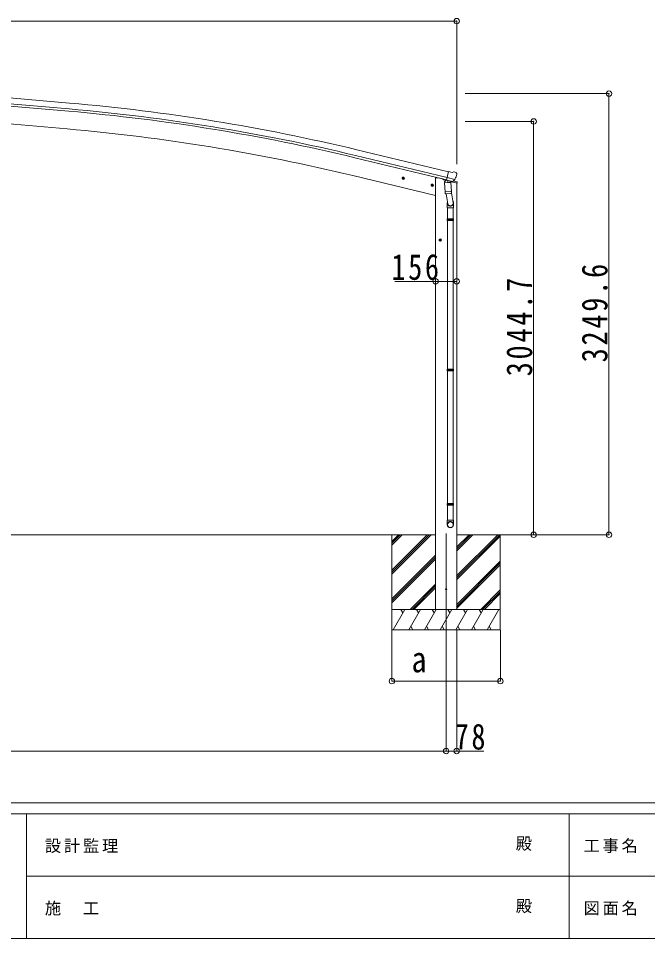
# Model space of a CAD drawing. Units: millimetres at full size, sheet at 1:40. Extents: x -11181 to 11305, y -7804 to 7716.
# Drawn here: x -4596 to 42, y -7804 to -1025 of the extents above; entities that cross this region are included whole.
import ezdxf
from ezdxf.enums import TextEntityAlignment as Align

# ---------------------------------------------------------------- set-up
doc = ezdxf.new("R2010")
doc.units = ezdxf.units.MM
doc.header["$LTSCALE"] = 40
doc.header["$PDMODE"] = 32
doc.header["$PDSIZE"] = 40
for name, color, linetype, lineweight in [('0-0_0', 7, 'Continuous', 9), ('0-1_本体', 4, 'Continuous', 9), ('0-2_部品', 7, 'Continuous', 9), ('0-8_PARTS2', 2, 'Continuous', 9), ('0-A_寸法', 6, 'Continuous', 9), ('F-0_240', 7, 'Continuous', 9)]:
    doc.layers.add(name, color=color, linetype=linetype, lineweight=lineweight)
doc.styles.add('ＭＳ ゴシック', font='')
doc.styles.get('ＭＳ ゴシック').set_extended_font_data('MS Gothic')

msp = doc.modelspace()

# ---------------------------------------------------------------- linework, layer by layer
at = {"layer": '0-0_0'}
for p, q in [((-8391.46, -4828.76), (-1522.49, -4828.76)), ((-1844.04, -4828.76), (-1844.04, -5528.76)), ((-1844.04, -5089.49), (-1583.31, -4828.76)), ((-1844.04, -5103.63), (-1569.17, -4828.76)), ((-1844.04, -5117.77), (-1555.03, -4828.76)), ((-1844.04, -4905.64), (-1767.16, -4828.76)), ((-1844.04, -4891.5), (-1781.3, -4828.76)), ((-1844.04, -4877.36), (-1795.46, -4828.78)), ((-1795.45, -4828.77), (-1795.44, -4828.76)), ((-1366.29, -4948.39), (-1246.66, -4828.76)), ((-1366.29, -4934.25), (-1260.8, -4828.76)), ((-1366.29, -4920.11), (-1274.94, -4828.76)), ((-1366.29, -5132.24), (-1062.82, -4828.77)), ((-1366.29, -5146.38), (-1048.68, -4828.77)), ((-1366.29, -5160.52), (-1044.04, -4838.28)), ((-1365.79, -4828.76), (-930.61, -4828.76)), ((-1044.04, -4828.76), (-1044.04, -5528.76)), ((-1844.04, -5301.62), (-1521.79, -4979.37)), ((-1844.04, -5315.76), (-1521.79, -4993.52)), ((-1844.04, -5329.91), (-1521.79, -5007.66)), ((-1366.29, -5344.37), (-1044.04, -5022.12)), ((-1366.29, -5358.51), (-1044.04, -5036.27)), ((-1366.29, -5372.66), (-1044.04, -5050.41)), ((-1709.05, -5378.76), (-1521.79, -5191.51)), ((-1694.91, -5378.76), (-1521.79, -5205.65)), ((-1680.76, -5378.76), (-1521.79, -5219.79)), ((-1188.55, -5378.76), (-1044.04, -5234.26)), ((-1174.41, -5378.76), (-1044.04, -5248.4)), ((-1160.26, -5378.76), (-1044.04, -5262.54)), ((-1044.04, -5378.76), (-1844.04, -5378.76)), ((-1833.75, -5528.76), (-1747.15, -5378.76)), ((-1762.15, -5404.74), (-1777.15, -5378.76)), ((-1718.28, -5528.76), (-1631.68, -5378.76)), ((-1646.68, -5404.75), (-1661.68, -5378.76)), ((-1602.81, -5528.76), (-1516.21, -5378.76)), ((-1531.21, -5404.75), (-1546.21, -5378.76)), ((-1487.34, -5528.76), (-1400.74, -5378.76)), ((-1415.74, -5404.74), (-1430.74, -5378.76)), ((-1371.87, -5528.76), (-1285.27, -5378.76)), ((-1300.27, -5404.74), (-1315.27, -5378.76)), ((-1256.4, -5528.76), (-1169.8, -5378.76)), ((-1199.8, -5378.76), (-1184.8, -5404.74)), ((-1140.93, -5528.76), (-1054.33, -5378.76)), ((-1844.04, -5528.76), (-1044.04, -5528.76)), ((-1703.28, -5502.78), (-1688.28, -5528.76)), ((-1587.81, -5502.78), (-1572.81, -5528.76)), ((-1472.34, -5502.78), (-1457.34, -5528.76)), ((-1356.87, -5502.78), (-1341.87, -5528.76)), ((-1241.4, -5502.78), (-1226.4, -5528.76)), ((-1125.93, -5502.78), (-1110.93, -5528.76))]:
    msp.add_line(p, q, dxfattribs=at)
at = {"layer": '0-1_本体'}
for p, q in [((-4909.82, -1588.38), (-4218.41, -1648.62)), ((-4915.05, -1648.15), (-4223.61, -1708.39)), ((-4913.59, -1631.39), (-4222.15, -1691.62)), ((-4237, -1839.32), (-4886.62, -1782.48)), ((-1425.81, -2154.54), (-2101.5, -1992.58)), ((-1439.82, -2212.88), (-2115.48, -2050.93)), ((-1435.89, -2196.51), (-2111.56, -2034.56)), ((-1521.29, -2328.76), (-2132.1, -2182.12)), ((-1521.62, -2198.76), (-1521.62, -5378.76)), ((-1365.62, -2237.73), (-1365.62, -5378.76))]:
    msp.add_line(p, q, dxfattribs=at)
msp.add_lwpolyline([(-1521.62, -2198.76), (-1501.62, -2198.76), (-1467.78, -2206.89)], dxfattribs=at)
for centre, radius, start, end in [((-5474.25, -16063.84), 14426.65, 76.52099, 85.02099), ((-5474.25, -16063.84), 14469.82, 76.52099, 85.02099), ((-5474.25, -16063.84), 14409.82, 76.52099, 85.02099), ((-5491.67, -16176.94), 14392.42, 76.50111, 84.99887)]:
    msp.add_arc(centre, radius, start, end, dxfattribs=at)
at = {"layer": '0-2_部品'}
for p, q in [((-1399.41, -2158.82), (-1425.34, -2152.59)), ((-1399.41, -2158.82), (-1386.15, -2156.12)), ((-1371.67, -2159.31), (-1384.85, -2156.14)), ((-1368.57, -2161.56), (-1364.72, -2167.85)), ((-1750.09, -2204.83), (-1769.54, -2200.16)), ((-1767.11, -2200.74), (-1761.95, -2195.29)), ((-1764.98, -2207.94), (-1767.11, -2200.74)), ((-1762.15, -2212.21), (-1757.48, -2192.77)), ((-1761.95, -2195.29), (-1754.65, -2197.05)), ((-1754.65, -2197.05), (-1752.52, -2204.24)), ((-1467.78, -2206.11), (-1467.78, -2209.42)), ((-1445.06, -2218.82), (-1463.95, -2214.29)), ((-1455.48, -2236), (-1409.8, -2232.8)), ((-1450.81, -2302.83), (-1455.48, -2236)), ((-1441.07, -2214.23), (-1454.38, -2229.54)), ((-1454.38, -2229.54), (-1453.94, -2235.89)), ((-1440.12, -2214.16), (-1441.07, -2214.23)), ((-1437.04, -2216.63), (-1438.57, -2216.27)), ((-1400.34, -2225.44), (-1437.04, -2216.63)), ((-1378.41, -2210.44), (-1435.92, -2196.63)), ((-1431.09, -2218.46), (-1430.07, -2233.06)), ((-1402.88, -2227.45), (-1428.69, -2233.89)), ((-1411.57, -2229.62), (-1411.34, -2232.91)), ((-1409.8, -2232.8), (-1405.12, -2299.64)), ((-1363.23, -2238.47), (-1405.93, -2228.21)), ((-1397.97, -2225.92), (-1405.49, -2224.11)), ((-1402.17, -2225.67), (-1402.12, -2226.41)), ((-1398.81, -2225.81), (-1400.34, -2225.44)), ((-1395.26, -2225.35), (-1378.88, -2210.86)), ((-1391.73, -2222.37), (-1365.53, -2228.66)), ((-1364.36, -2170.13), (-1364.63, -2171.28)), ((-1363.23, -2231.58), (-1363.23, -2238.47)), ((-1536.27, -2256.57), (-1555.71, -2251.91)), ((-1553.29, -2252.49), (-1548.12, -2247.04)), ((-1551.16, -2259.68), (-1553.29, -2252.49)), ((-1548.32, -2263.96), (-1543.65, -2244.52)), ((-1548.12, -2247.04), (-1540.82, -2248.8)), ((-1540.82, -2248.8), (-1538.69, -2255.99)), ((-1450.81, -2302.83), (-1405.12, -2299.64)), ((-1450.8, -2302.83), (-1449.91, -2315.53)), ((-1405.46, -2294.75), (-1390.94, -2382.52)), ((-1404.26, -2312.1), (-1405.14, -2299.64)), ((-1406.11, -2314.24), (-1447.8, -2317.16)), ((-1444.29, -2316.91), (-1431.64, -2391.84)), ((-1404.66, -2313.46), (-1404.66, -2313.46)), ((-1434.79, -2385.03), (-1434.79, -2419.68)), ((-1434.79, -2419.68), (-1388.79, -2419.68)), ((-1432.79, -2419.68), (-1432.79, -2502.2)), ((-1390.79, -2419.68), (-1390.79, -2502.2)), ((-1388.79, -2419.68), (-1388.79, -2385.33)), ((-1434.79, -2504.2), (-1433.79, -2502.2)), ((-1434.79, -2504.2), (-1388.79, -2504.2)), ((-1434.79, -2504.2), (-1434.79, -2512.2)), ((-1433.79, -2502.2), (-1389.79, -2502.2)), ((-1388.79, -2504.2), (-1389.79, -2502.2)), ((-1434.79, -2512.2), (-1388.79, -2512.2)), ((-1434.79, -2512.2), (-1433.79, -2514.2)), ((-1433.79, -2514.2), (-1389.79, -2514.2)), ((-1432.79, -2514.2), (-1432.79, -3608.39)), ((-1390.79, -2514.2), (-1390.79, -3608.39)), ((-1497.29, -2658.26), (-1477.29, -2658.26)), ((-1493.79, -2654.51), (-1487.29, -2650.76)), ((-1487.29, -2668.26), (-1487.29, -2648.26)), ((-1487.29, -2650.76), (-1480.79, -2654.51)), ((-1480.79, -2662.02), (-1487.29, -2665.77)), ((-1480.79, -2654.51), (-1480.79, -2662.02)), ((-1434.79, -3610.39), (-1433.79, -3608.39)), ((-1434.79, -3610.39), (-1388.79, -3610.39)), ((-1434.79, -3610.39), (-1434.79, -3618.39)), ((-1434.79, -3618.39), (-1388.79, -3618.39)), ((-1434.79, -3618.39), (-1433.79, -3620.39)), ((-1433.79, -3608.39), (-1389.79, -3608.39)), ((-1433.79, -3620.39), (-1389.79, -3620.39)), ((-1432.79, -3620.39), (-1432.79, -4598.32)), ((-1390.79, -3620.39), (-1390.79, -4598.32)), ((-1388.79, -3610.39), (-1389.79, -3608.39)), ((-1434.79, -4600.32), (-1433.79, -4598.32)), ((-1434.79, -4600.32), (-1388.79, -4600.32)), ((-1434.79, -4600.32), (-1434.79, -4608.32)), ((-1434.79, -4608.32), (-1388.79, -4608.32)), ((-1434.79, -4608.32), (-1433.79, -4610.32)), ((-1433.79, -4598.32), (-1389.79, -4598.32)), ((-1388.79, -4600.32), (-1389.79, -4598.32)), ((-1433.79, -4610.32), (-1389.79, -4610.32)), ((-1432.79, -4610.32), (-1432.79, -4720.32)), ((-1390.79, -4610.32), (-1390.79, -4720.32)), ((-1434.79, -4754.46), (-1434.79, -4720.32)), ((-1434.79, -4720.32), (-1388.79, -4720.32)), ((-1388.79, -4754.46), (-1388.79, -4720.32))]:
    msp.add_line(p, q, dxfattribs=at)
for points in [[(-1430.77, -2218.04), (-1440.5, -2215.71), (-1425.34, -2152.59)], [(-1752.52, -2204.24), (-1757.69, -2209.69), (-1764.98, -2207.94)], [(-1430.77, -2218.04), (-1430.54, -2218.19), (-1405.77, -2224.14), (-1405.49, -2224.11)], [(-1378.14, -2209.86), (-1378.72, -2210.71), (-1378.88, -2210.86)], [(-1538.69, -2255.99), (-1543.86, -2261.44), (-1551.16, -2259.68)], [(-1388.79, -2504.2), (-1388.79, -2512.2), (-1389.79, -2514.2)], [(-1487.29, -2665.77), (-1493.79, -2662.02), (-1493.79, -2654.51)], [(-1388.79, -3610.39), (-1388.79, -3618.39), (-1389.79, -3620.39)], [(-1388.79, -4600.32), (-1388.79, -4608.32), (-1389.79, -4610.32)]]:
    msp.add_lwpolyline(points, dxfattribs=at)
for centre, radius in [((-1759.82, -2202.49), 8.5), ((-1759.82, -2202.49), 7.7), ((-1759.82, -2202.49), 6.5), ((-1545.99, -2254.24), 8.5), ((-1545.99, -2254.24), 7.7), ((-1545.99, -2254.24), 6.5), ((-1487.29, -2658.26), 8.5), ((-1487.29, -2658.26), 7.7), ((-1487.29, -2658.26), 6.5)]:
    msp.add_circle(centre, radius, dxfattribs=at)
at = {"layer": '0-2_部品', "color": 4}
msp.add_circle((-1443.54, -5228.76), 4.5, dxfattribs=at)
at = {"layer": '0-2_部品'}
for centre, radius, start, end in [((-1385.55, -2159.06), 3, 76.5, 101.5), ((-1372.84, -2164.17), 5, 31.5, 76.5), ((-1462.78, -2209.42), 5, 180, 256.5), ((-1438.45, -2215.78), 0.5, 221.23754, 256.5), ((-1431.69, -2218.54), 0.604, 7.79405, 79.40158), ((-1429.05, -2232.92), 1.03, 188.03431, 289.96103), ((-1403.12, -2226.48), 1, 284, 4), ((-1401.68, -2225.64), 0.5, 76.5, 184), ((-1398.69, -2225.33), 0.5, 256.5, 291.76246), ((-1561.44, -2124.03), 202.4, 334.90875, 346.5), ((-1366.23, -2231.58), 3, 0, 76.5), ((-1447.94, -2315.16), 2, 190.53157, 274), ((-1406.25, -2312.25), 2, 274, 322.59038), ((-1406.2, -2312.28), 1.95, 322.52234, 4.95983)]:
    msp.add_arc(centre, radius, start, end, dxfattribs=at)
for centre, major_axis, ratio, start_param, end_param in [((-1367.28, -2169.42), (1.57, -2.57), 0.99628, 0.7835347, 1.5707963), ((-1397.27, -2222.99), (0.73, -2.92), 0.997631, 5.8041905, 5.8929484), ((-1397.31, -2222.87), (-2.63, 3.16), 0.650902, 2.1145521, 2.1873627), ((-1397.25, -2223.09), (0.73, -2.92), 0.997631, 5.965759, 6.7621801), ((-1411.79, -2385.03), (-23, 0), 0.996195, 6.0000678, 10.0103449), ((-1411.79, -2385.03), (-21, 0), 0.996195, 0.3319459, 3.3482706), ((-1411.79, -4752.72), (23, 0), 0.996195, 6.2831853, 9.424778), ((-1411.79, -4754.46), (23, 0), 0.996195, 6.2831853, 9.424778), ((-1411.79, -4754.46), (0, -23.43), 0.981806, 4.712389, 7.8539816)]:
    msp.add_ellipse(centre, major_axis=major_axis, ratio=ratio, start_param=start_param, end_param=end_param, dxfattribs=at)
msp.add_ellipse((-1411.79, -4754.46), major_axis=(-21, 0), ratio=0.996195, dxfattribs=at)
at = {"layer": '0-8_PARTS2'}
msp.add_line((-1443.54, -4819.55), (-1443.54, -5669.8), dxfattribs=at)
at = {"layer": '0-A_寸法'}
for p, q in [((-1365.62, -1044.87), (-8547.62, -1044.87)), ((-1365.62, -1044.87), (-1365.62, -2099.69)), ((-243.33, -1579.18), (-1302.78, -1579.18)), ((-243.33, -4828.76), (-243.33, -1579.18)), ((-798.35, -1784.08), (-1302.78, -1784.08)), ((-798.35, -4828.76), (-798.35, -1784.08)), ((-1521.62, -2961.99), (-1821.62, -2961.99)), ((-1521.62, -2961.99), (-1365.62, -2961.99)), ((-798.35, -4828.76), (-1302.78, -4828.76)), ((-243.33, -4828.76), (-798.35, -4828.76)), ((-1843.62, -5906.65), (-1843.62, -5532.25)), ((-1443.62, -6421.64), (-1443.62, -5532.25)), ((-1365.62, -6421.64), (-1365.62, -5532.25)), ((-1043.62, -5906.65), (-1043.62, -5532.25)), ((-1043.62, -5906.65), (-1843.62, -5906.65)), ((-8469.62, -6421.64), (-1443.62, -6421.64)), ((-1443.62, -6421.64), (-1365.62, -6421.64)), ((-1365.62, -6421.64), (-1165.62, -6421.64))]:
    msp.add_line(p, q, dxfattribs=at)
for p in [(-1365.62, -1044.87), (-243.33, -1579.18), (-798.35, -1784.08), (-1521.62, -2961.99), (-1365.62, -2961.99), (-798.35, -4828.76), (-243.33, -4828.76), (-1843.62, -5906.65), (-1043.62, -5906.65), (-1443.62, -6421.64), (-1365.62, -6421.64)]:
    msp.add_point(p, dxfattribs=at)
at = {"layer": 'F-0_240', "color": 5}
for p, q in [((-11180.61, -6803.54), (10739.39, -6803.54)), ((-11180.61, -6883.54), (7183.72, -6883.54)), ((-4536.28, -6883.54), (-4536.28, -7803.54)), ((-536.28, -6883.54), (-536.28, -7803.54)), ((-4536.28, -7343.54), (3663.72, -7343.54)), ((-11180.61, -7803.54), (10739.39, -7803.54))]:
    msp.add_line(p, q, dxfattribs=at)

# ---------------------------------------------------------------- texts
at = {"layer": '0-A_寸法', "color": 7, "style": 'ＭＳ ゴシック', "width": 0.85}
msp.add_text('a', height=190.6, dxfattribs=at).set_placement((-1698.62, -5898.65), align=Align.BOTTOM_LEFT)
at = {"layer": '0-A_寸法', "color": 7, "char_height": 190.6, "attachment_point": 7, "style": 'ＭＳ ゴシック'}
for s, insert in [('\\T1.19;\\W0.8;156', (-1846.62, -2953.99)), ('\\T1.19;\\W0.8;78', (-1380.62, -6413.64))]:
    msp.add_mtext(s, dxfattribs=dict(at, insert=insert))
at = {"layer": '0-A_寸法', "color": 7, "char_height": 190.6, "attachment_point": 7, "rotation": 90, "style": 'ＭＳ ゴシック'}
for s, insert in [('\\T1.2;\\W0.8;3249.6', (-251.33, -3558.97)), ('\\T1.2;\\W0.8;3044.7', (-806.35, -3661.42))]:
    msp.add_mtext(s, dxfattribs=dict(at, insert=insert))
at = {"layer": 'F-0_240', "style": 'ＭＳ ゴシック'}
for p in [(-930.57, -7173.54), (-930.57, -7633.54)]:
    msp.add_text('殿', height=87.98, dxfattribs=at).set_placement(p, align=Align.BOTTOM_LEFT)
at = {"layer": 'F-0_240', "char_height": 87.98, "attachment_point": 7, "style": 'ＭＳ ゴシック'}
for s, insert in [('\\T1.17;設計監理', (-4401.18, -7173.54)), ('\\T1.17;工事名', (-430.81, -7173.54)), ('\\T1.17;施\u3000工', (-4401.18, -7633.54)), ('\\T1.17;図面名', (-430.81, -7633.54))]:
    msp.add_mtext(s, dxfattribs=dict(at, insert=insert))

doc.saveas('drawing.dxf')
